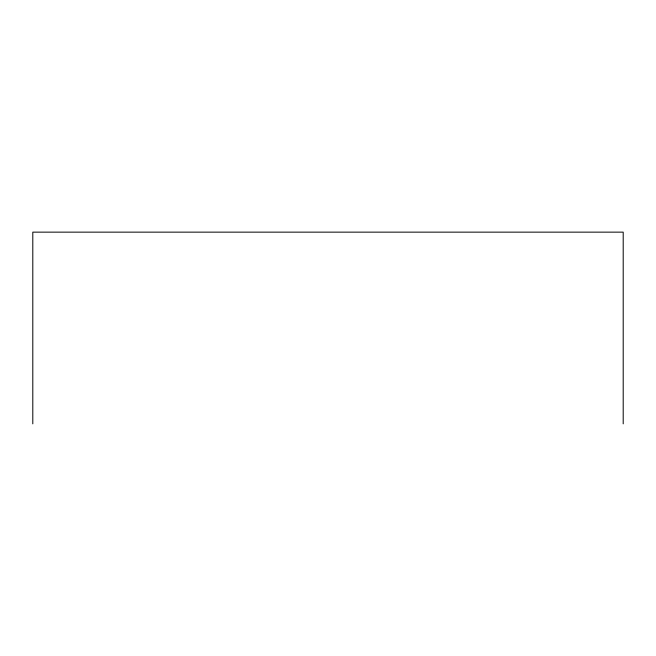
<?xml version="1.0" encoding="UTF-8"?>
<svg xmlns="http://www.w3.org/2000/svg" width="656" height="656" viewBox="0 0 656 656"><rect width="100%" height="100%" fill="white"/><g stroke="black" fill="none" stroke-linecap="round" stroke-linejoin="round"><path stroke-width="0.98" d="M623.2 423.858L623.2 232.142L32.8 232.142L32.8 423.858"/></g></svg>
